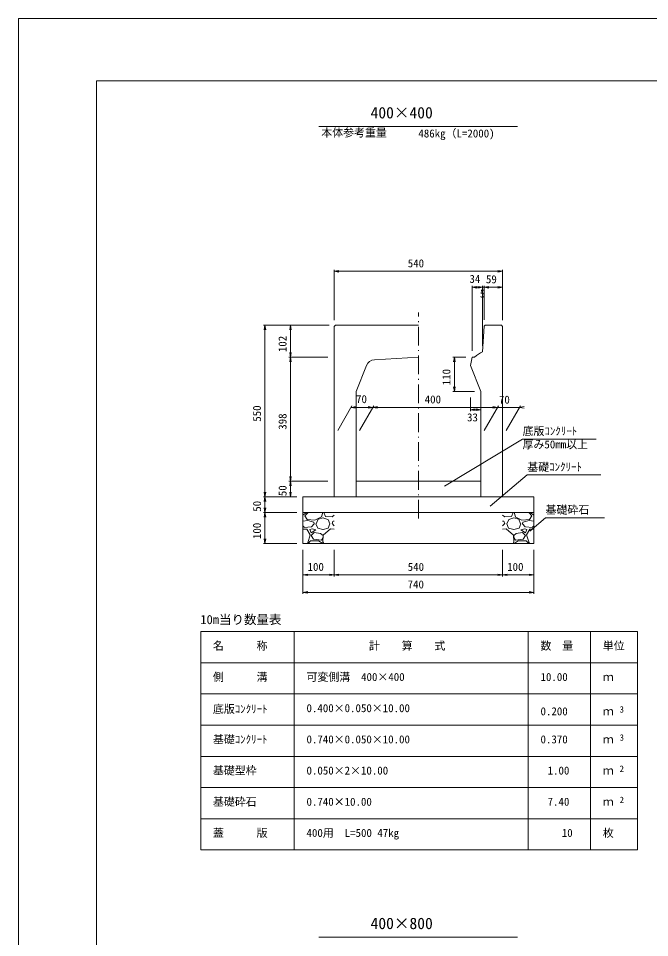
# Model space of a CAD drawing. Units: millimetres, scale not verified. Extents: x 0 to 84100, y 0 to 59400.
# Drawn here: x 0 to 20238, y 29929 to 59400 of the extents above; entities that cross this region are included whole.
import ezdxf
from ezdxf.enums import TextEntityAlignment as Align

# ---------------------------------------------------------------- set-up
doc = ezdxf.new("R2010")
doc.units = ezdxf.units.MM
doc.header["$LTSCALE"] = 100
doc.linetypes.add('DASHED_DOTTED', pattern=[9.25, 6, -1.5, 0.25, -1.5])
for name, color, linetype, lineweight in [('0_2', 7, 'Continuous', 9), ('D-STR-DIM', 7, 'Continuous', 18), ('D-STR-DIM（寸法）', 7, 'Continuous', 18), ('D-STR-HTXT（旗揚げ）', 4, 'Continuous', 18), ('D-STR-STRn（構造物）', 7, 'Continuous', 18), ('D-TTL(外枠）', 2, 'Continuous', 18), ('DEFPOINTS_3', 8, 'Continuous', 18), ('作図レイヤ', 1, 'Continuous', 18)]:
    doc.layers.add(name, color=color, linetype=linetype, lineweight=lineweight)
doc.layers.add('D-STR-TXT（文字）', color=7, linetype='Continuous')
doc.styles.add('ＭＳ ゴシック', font='')
doc.styles.get('ＭＳ ゴシック').set_extended_font_data('MS Gothic')

msp = doc.modelspace()

# ---------------------------------------------------------------- linework, layer by layer
at = {"layer": '0_2'}
for p, q in [((10125, 51293.1), (10275, 51318.1)), ((10275, 51268.1), (10125, 51293.1)), ((15375, 51318.1), (15525, 51293.1)), ((15525, 51293.1), (15375, 51268.1)), ((14545, 50779.8), (14695, 50804.8)), ((14695, 50754.8), (14545, 50779.8)), ((14735, 50804.8), (14885, 50779.8)), ((14885, 50779.8), (14735, 50754.8)), ((14933.3, 50779.8), (15083.3, 50804.8)), ((15083.3, 50754.8), (14933.3, 50779.8)), ((15375, 50804.8), (15525, 50779.8)), ((15525, 50779.8), (15375, 50754.8)), ((7879.4, 49410.3), (7904.4, 49560.3)), ((7904.4, 49560.3), (7929.4, 49410.3)), ((8698.5, 49410.3), (8723.5, 49560.3)), ((8723.5, 49560.3), (8748.5, 49410.3)), ((8723.5, 48540.3), (8698.5, 48690.3)), ((8748.5, 48690.3), (8723.5, 48540.3)), ((8698.5, 48390.3), (8723.5, 48540.3)), ((8723.5, 48540.3), (8748.5, 48390.3)), ((13952.8, 48390.3), (13977.8, 48540.3)), ((13977.8, 48540.3), (14002.8, 48390.3)), ((13977.8, 47440.3), (13952.8, 47590.3)), ((14002.8, 47590.3), (13977.8, 47440.3)), ((10666, 46929), (10816, 46954)), ((10816, 46904), (10666, 46929)), ((11216, 46954), (11366, 46929)), ((11366, 46929), (11216, 46904)), ((11366, 46929), (11516, 46954)), ((11516, 46904), (11366, 46929)), ((14494.1, 46855.3), (14644.1, 46880.3)), ((14675, 46880.3), (14825, 46855.3)), ((15216, 46954), (15366, 46929)), ((15366, 46929), (15216, 46904)), ((16066, 46929), (16216, 46954)), ((16216, 46904), (16066, 46929)), ((14644.1, 46830.3), (14494.1, 46855.3)), ((14825, 46855.3), (14675, 46830.3)), ((8723.5, 44560.3), (8698.5, 44710.3)), ((8698.5, 44410.3), (8723.5, 44560.3)), ((8748.5, 44710.3), (8723.5, 44560.3)), ((8723.5, 44560.3), (8748.5, 44410.3)), ((7904.4, 44060.3), (7879.4, 44210.3)), ((7929.4, 44210.3), (7904.4, 44060.3)), ((8723.5, 44060.3), (8698.5, 44210.3)), ((8748.5, 44210.3), (8723.5, 44060.3)), ((7879.4, 43910.3), (7904.4, 44060.3)), ((7904.4, 44060.3), (7929.4, 43910.3)), ((7904.4, 43560.3), (7879.4, 43710.3)), ((7929.4, 43710.3), (7904.4, 43560.3)), ((7879.4, 43410.3), (7904.4, 43560.3)), ((7904.4, 43560.3), (7929.4, 43410.3)), ((7904.4, 42560.3), (7879.4, 42710.3)), ((7929.4, 42710.3), (7904.4, 42560.3)), ((9125, 41560.3), (9275, 41585.3)), ((9275, 41535.3), (9125, 41560.3)), ((9975, 41585.3), (10125, 41560.3)), ((10125, 41560.3), (9975, 41535.3)), ((10125, 41560.3), (10275, 41585.3)), ((10275, 41535.3), (10125, 41560.3)), ((15375, 41585.3), (15525, 41560.3)), ((15525, 41560.3), (15375, 41535.3)), ((15525, 41560.3), (15675, 41585.3)), ((15675, 41535.3), (15525, 41560.3)), ((16375, 41585.3), (16525, 41560.3)), ((16525, 41560.3), (16375, 41535.3)), ((9125, 40998), (9275, 41023)), ((9275, 40973), (9125, 40998)), ((16375, 41023), (16525, 40998)), ((16525, 40998), (16375, 40973))]:
    msp.add_line(p, q, dxfattribs=at)
at = {"layer": '0_2', "lineweight": 18}
for p, q in [((10125, 51293.1), (10145, 51293.1)), ((15525, 51293.1), (15505, 51293.1)), ((14545, 50779.8), (14565, 50779.8)), ((14885, 50779.8), (14865, 50779.8)), ((14933.3, 50779.8), (14953.3, 50779.8)), ((15525, 50779.8), (15505, 50779.8)), ((7904.4, 49560.3), (7904.4, 49540.3)), ((8723.5, 49560.3), (8723.5, 49540.3)), ((8723.5, 48540.3), (8723.5, 48560.3)), ((8723.5, 48540.3), (8723.5, 48520.3)), ((13977.8, 48540.3), (13977.8, 48520.3)), ((13977.8, 47440.3), (13977.8, 47460.3)), ((10666, 46929), (10686, 46929)), ((11366, 46929), (11346, 46929)), ((11366, 46929), (11386, 46929)), ((15366, 46929), (15346, 46929)), ((16066, 46929), (16086, 46929)), ((14494.1, 46855.3), (14514.1, 46855.3)), ((14825, 46855.3), (14805, 46855.3)), ((8723.5, 44560.3), (8723.5, 44580.3)), ((8723.5, 44560.3), (8723.5, 44540.3)), ((7904.4, 44060.3), (7904.4, 44080.3)), ((7904.4, 44060.3), (7904.4, 44040.3)), ((8723.5, 44060.3), (8723.5, 44080.3)), ((7904.4, 43560.3), (7904.4, 43580.3)), ((7904.4, 43560.3), (7904.4, 43540.3)), ((7904.4, 42560.3), (7904.4, 42580.3)), ((9125, 41560.3), (9145, 41560.3)), ((10125, 41560.3), (10105, 41560.3)), ((10125, 41560.3), (10145, 41560.3)), ((15525, 41560.3), (15505, 41560.3)), ((15525, 41560.3), (15545, 41560.3)), ((16525, 41560.3), (16505, 41560.3)), ((9125, 40998), (9145, 40998)), ((16525, 40998), (16505, 40998))]:
    msp.add_line(p, q, dxfattribs=at)
at = {"layer": 'D-STR-DIM'}
for p, q in [((9125, 42360.3), (9125, 40948)), ((10125, 42360.3), (10125, 41510.3)), ((15525, 42360.3), (15525, 41510.3)), ((16525, 42360.3), (16525, 40948)), ((9145, 41560.3), (10105, 41560.3)), ((10145, 41560.3), (15505, 41560.3)), ((15545, 41560.3), (16505, 41560.3)), ((9145, 40998), (16505, 40998))]:
    msp.add_line(p, q, dxfattribs=at)
at = {"layer": 'D-STR-DIM（寸法）'}
for p, q in [((14545, 48740.3), (14545, 50829.8)), ((14565, 50779.8), (14865, 50779.8)), ((14885, 48906.5), (14885, 50829.8)), ((14933.3, 50779.8), (14885, 50779.8)), ((14933.3, 49730.4), (14933.3, 50829.8)), ((14953.3, 50779.8), (15505, 50779.8)), ((15525, 49720.3), (15525, 50829.8)), ((9965, 49560.3), (7854.4, 49560.3)), ((7904.4, 49540.3), (7904.4, 44080.3)), ((8723.5, 49540.3), (8723.5, 48560.3)), ((9925, 48540.3), (8673.5, 48540.3)), ((8723.5, 48520.3), (8723.5, 44580.3)), ((14345, 48540.3), (13927.8, 48540.3)), ((13977.8, 48520.3), (13977.8, 47460.3)), ((14625, 47440.3), (13927.8, 47440.3)), ((14494.1, 47240.3), (14494.1, 46805.3)), ((14825, 47240.3), (14825, 46805.3)), ((10236.8, 46185.7), (10694.8, 46979)), ((11346, 46929), (10686, 46929)), ((10936.8, 46185.7), (11394.8, 46979)), ((11386, 46929), (15346, 46929)), ((14936.8, 46185.7), (15394.8, 46979)), ((15366, 46929), (16066, 46929)), ((15636.8, 46185.7), (16094.8, 46979)), ((16086, 46929), (16106, 46929)), ((14514.1, 46855.3), (14805, 46855.3)), ((9925, 44560.3), (8673.5, 44560.3)), ((8723.5, 44080.3), (8723.5, 44540.3)), ((8925, 44060.3), (7854.4, 44060.3)), ((8925, 44060.3), (7854.4, 44060.3)), ((7904.4, 44040.3), (7904.4, 43580.3)), ((8925, 43560.3), (7854.4, 43560.3)), ((7904.4, 43540.3), (7904.4, 42580.3)), ((8925, 42560.3), (7854.4, 42560.3))]:
    msp.add_line(p, q, dxfattribs=at)
at = {"layer": 'D-STR-HTXT（旗揚げ）'}
for p, q in [((9628.8, 55938.6), (16007.1, 55938.6)), ((13662.1, 44406.4), (16165, 45913.2)), ((18524.8, 45913.2), (16165, 45913.2)), ((15125.8, 43762.2), (16317.5, 44763.5)), ((18677.3, 44763.5), (16317.5, 44763.5)), ((16392.8, 42963.2), (16901.2, 43389.3)), ((18787.5, 43389.3), (16901.2, 43389.3)), ((5845.2, 39739.5), (19845.2, 39739.5)), ((5845.2, 32739.5), (5845.2, 39739.5)), ((8845.2, 32739.5), (8845.2, 39739.5)), ((16345.2, 32739.5), (16345.2, 39739.5)), ((18345.2, 32739.5), (18345.2, 39739.5)), ((19845.2, 32739.5), (19845.2, 39739.5)), ((5845.2, 38739.5), (19845.2, 38739.5)), ((5845.2, 37739.5), (19845.2, 37739.5)), ((5845.2, 36739.5), (19845.2, 36739.5)), ((5845.2, 35739.5), (19845.2, 35739.5)), ((5845.2, 34739.5), (19845.2, 34739.5)), ((5845.2, 33739.5), (19845.2, 33739.5)), ((5845.2, 32739.5), (19845.2, 32739.5)), ((9628.8, 29946.9), (16007.1, 29946.9))]:
    msp.add_line(p, q, dxfattribs=at)
at = {"layer": 'D-STR-STRn（構造物）', "linetype": 'DASHED_DOTTED'}
msp.add_line((12825, 43364), (12825, 49975.8), dxfattribs=at)
at = {"layer": 'D-STR-STRn（構造物）'}
for p, q in [((10825, 44560.3), (14825, 44560.3)), ((9125, 44060.3), (16525, 44060.3)), ((9125, 44060.3), (9125, 42560.3)), ((16525, 44060.3), (16525, 42560.3)), ((9125, 43560.3), (16525, 43560.3)), ((9125, 43473.3), (9237.6, 43560.3)), ((9186.8, 43449.9), (9286.1, 43560.3)), ((9258.7, 43329.3), (9188.7, 43449.3)), ((9506.1, 43311.9), (9256.1, 43331.9)), ((9717.3, 43419.1), (9507.3, 43309.1)), ((9546.5, 43199.8), (9606.5, 43339.8)), ((9606.9, 43339.8), (9766.9, 43389.8)), ((9757.1, 43559.8), (9717.1, 43419.8)), ((9766.4, 43389.8), (9926.4, 43329.8)), ((9791.2, 43560.3), (9845.1, 43432.2)), ((9846.2, 43429.3), (10056.2, 43419.3)), ((9926.9, 43329.6), (9986.9, 43199.6)), ((10056.8, 43420.6), (10125, 43473.3)), ((15593.2, 43420.6), (15525, 43473.3)), ((15803.9, 43429.3), (15593.9, 43419.3)), ((15723.1, 43329.6), (15663.1, 43199.6)), ((15883.6, 43389.8), (15723.6, 43329.8)), ((15858.9, 43560.3), (15804.9, 43432.2)), ((16043.2, 43339.8), (15883.2, 43389.8)), ((15893, 43559.8), (15933, 43419.8)), ((15932.8, 43419.1), (16142.8, 43309.1)), ((16103.5, 43199.8), (16043.5, 43339.8)), ((16143.9, 43311.9), (16393.9, 43331.9)), ((16463.3, 43449.9), (16363.9, 43560.3)), ((16391.3, 43329.3), (16461.3, 43449.3)), ((16525, 43473.3), (16412.4, 43560.3)), ((9277.6, 43298.7), (9125, 43282.6)), ((9166.5, 43083.1), (9125, 43128.3)), ((9247.1, 43018.8), (9125, 43029)), ((9396.1, 43100.5), (9166.1, 43080.5)), ((9476.4, 43250.4), (9276.4, 43300.4)), ((9416.6, 43039.5), (9346.6, 43009.5)), ((9486.8, 43199.9), (9396.8, 43099.9)), ((9537.1, 43000), (9417.1, 43040)), ((9486.9, 43199.2), (9476.9, 43249.2)), ((9535.9, 43200.1), (9595.9, 43060.1)), ((9596, 43059.1), (9766, 43009.1)), ((9767.3, 43009.3), (9937.3, 43059.3)), ((10007, 43039.8), (9777, 42829.8)), ((9936.5, 43060.3), (9986.5, 43200.3)), ((10125, 43029), (10007.1, 43038.8)), ((10125, 43128.3), (10056.5, 43203.1)), ((10056.6, 43200.1), (10086.6, 43280.1)), ((10125, 43282.6), (10087.6, 43278.7)), ((15525, 43282.6), (15562.4, 43278.7)), ((15525, 43128.3), (15593.6, 43203.1)), ((15525, 43029), (15643, 43038.8)), ((15593.5, 43200.1), (15563.5, 43280.1)), ((15643.1, 43039.8), (15873.1, 42829.8)), ((15713.6, 43060.3), (15663.6, 43200.3)), ((15882.7, 43009.3), (15712.7, 43059.3)), ((16054.1, 43059.1), (15884.1, 43009.1)), ((16114.2, 43200.1), (16054.2, 43060.1)), ((16113, 43000), (16233, 43040)), ((16163.2, 43199.2), (16173.2, 43249.2)), ((16163.3, 43199.9), (16253.3, 43099.9)), ((16173.7, 43250.4), (16373.7, 43300.4)), ((16233.4, 43039.5), (16303.4, 43009.5)), ((16254, 43100.5), (16484, 43080.5)), ((16372.4, 43298.7), (16525, 43282.6)), ((16403, 43018.8), (16525, 43029)), ((16483.6, 43083.1), (16525, 43128.3)), ((9359, 42840.4), (9249, 43020.4)), ((9276.9, 42589.5), (9356.9, 42839.5)), ((9346.4, 43009.9), (9386.4, 42909.9)), ((9386.4, 42910.1), (9536.4, 43000.1)), ((9386.4, 42820.2), (9466.4, 42700.2)), ((9486.7, 42919.8), (9386.7, 42819.8)), ((9687.9, 42890.4), (9487.9, 42920.4)), ((9768.9, 42817.8), (9688.9, 42887.8)), ((9717.1, 42670), (9767.1, 42760)), ((9776.3, 42830.4), (9766.3, 42620.4)), ((9766.8, 42759.9), (9766.8, 42819.9)), ((15873.8, 42830.4), (15883.8, 42620.4)), ((15881.2, 42817.8), (15961.2, 42887.8)), ((15933, 42670), (15883, 42760)), ((15883.3, 42759.9), (15883.3, 42819.9)), ((15962.1, 42890.4), (16162.1, 42920.4)), ((16263.6, 42910.1), (16113.6, 43000.1)), ((16163.3, 42919.8), (16263.3, 42819.8)), ((16263.6, 42820.2), (16183.6, 42700.2)), ((16303.7, 43009.9), (16263.7, 42909.9)), ((16291.1, 42840.4), (16401.1, 43020.4)), ((16373.2, 42589.5), (16293.2, 42839.5)), ((9125, 42560.3), (16525, 42560.3)), ((9237.6, 42560.3), (9276.8, 42590.6)), ((9286.1, 42560.3), (9366.8, 42649.9)), ((9366.8, 42649.9), (9626.8, 42649.9)), ((9467.1, 42699.4), (9717.1, 42669.4)), ((9626.5, 42652.2), (9756.5, 42562.2)), ((9765.1, 42622.2), (9791.2, 42560.3)), ((15884.9, 42622.2), (15858.9, 42560.3)), ((16023.6, 42652.2), (15893.6, 42562.2)), ((16183, 42699.4), (15933, 42669.4)), ((16283.3, 42649.9), (16023.3, 42649.9)), ((16363.9, 42560.3), (16283.3, 42649.9)), ((16412.4, 42560.3), (16373.2, 42590.6))]:
    msp.add_line(p, q, dxfattribs=at)
at = {"layer": 'D-TTL(外枠）'}
for p, q in [((2500, 57400), (82000, 57400)), ((2500, 2000), (2500, 57400))]:
    msp.add_line(p, q, dxfattribs=at)
at = {"layer": 'DEFPOINTS_3'}
for p, q in [((0, 0), (0, 59400)), ((0, 59400), (84100, 59400))]:
    msp.add_line(p, q, dxfattribs=at)
at = {"layer": '作図レイヤ', "color": 7}
for p, q in [((10125, 49720.3), (10125, 51343.1)), ((10145, 51293.1), (15505, 51293.1)), ((15525, 49720.3), (15525, 51343.1))]:
    msp.add_line(p, q, dxfattribs=at)
at = {"layer": '作図レイヤ'}
for p, q in [((10165, 49560.3), (10125, 49520.3)), ((10125, 49520.3), (10125, 44060.3)), ((12825, 49560.3), (10165, 49560.3)), ((14933.3, 49530.4), (14885, 48706.5)), ((14933.3, 49530.4), (14965, 49560.3)), ((14965, 49560.3), (15485, 49560.3)), ((15485, 49560.3), (15525, 49520.3)), ((15525, 49520.3), (15525, 44060.3)), ((12825, 48540.3), (11416.6, 48455.8)), ((14494.1, 48267.8), (14545, 48540.3)), ((14545, 48540.3), (14625, 48540.3)), ((11156, 48267.8), (10825, 47440.3)), ((14494.1, 48267.8), (14825, 47440.3)), ((10825, 47440.3), (10825, 44060.3)), ((14825, 47440.3), (14825, 44060.3)), ((10825, 44060.3), (10125, 44060.3)), ((15525, 44060.3), (14825, 44060.3))]:
    msp.add_line(p, q, dxfattribs=at)
for centre, radius, start, end in [((15177.8, 47962), 800, 111.465, 133.704), ((11434.6, 48156.3), 300, 93.43363, 158.19859)]:
    msp.add_arc(centre, radius, start, end, dxfattribs=at)

# ---------------------------------------------------------------- texts
at = {"layer": 'D-STR-DIM', "style": 'ＭＳ ゴシック'}
for s, p in [('100', (9270.6, 41610.3)), ('540', (12483, 41610.3)), ('100', (15670.6, 41610.3)), ('740', (12478.6, 41048))]:
    msp.add_text(s, height=256.6, dxfattribs=at).set_placement(p, align=Align.BOTTOM_LEFT)
at = {"layer": 'D-STR-DIM（寸法）', "style": 'ＭＳ ゴシック'}
for s, p in [('34', (14462.2, 50842.9)), ('59', (14990.2, 50830.9)), ('5', (14794.9, 50371.6)), ('70', (10826.6, 46987.3)), ('400', (13026.6, 46979)), ('70', (15406.7, 46971)), ('33', (14384.3, 46403.9))]:
    msp.add_text(s, height=256.6, dxfattribs=at).set_placement(p, align=Align.BOTTOM_LEFT)
for s, p in [('102', (8673.5, 48699.4)), ('110', (13927.8, 47635.9)), ('550', (7854.4, 46468.3)), ('398', (8673.5, 46211)), ('50', (8675.3, 44082)), ('50', (7856, 43582)), ('100', (7854.4, 42705.9))]:
    msp.add_text(s, height=256.6, rotation=90, dxfattribs=at).set_placement(p, align=Align.BOTTOM_LEFT)
at = {"layer": 'D-STR-TXT（文字）', "style": 'ＭＳ ゴシック'}
for s, height, p in [('400×400', 366.6, (11291.4, 56083.5)), ('本体参考重量', 256.6, (9711.9, 55531.9)), ('486kg（L=2000)', 256.6, (12823.8, 55505.6)), ('底版ｺﾝｸﾘｰﾄ', 256.6, (16165, 45963.2)), ('厚み50mm以上', 256.6, (16165, 45536)), ('基礎ｺﾝｸﾘｰﾄ', 256.6, (16317.5, 44813.5)), ('基礎砕石', 256.6, (16901.2, 43439.3)), ('10m当り数量表', 293.3, (5834.2, 39892.1)), ('名\u3000\u3000\u3000称', 256.6, (6237.4, 39079.9)), ('計\u3000\u3000算\u3000\u3000式', 256.6, (11238.2, 39079.9)), ('数\u3000量', 256.6, (16737.4, 39079.9)), ('単位', 256.6, (18737.4, 39079.9)), ('側\u3000\u3000\u3000溝', 256.6, (6237.4, 38079.9)), ('可変側溝\u3000400×400', 256.6, (9237.4, 38079.9)), ('10.00', 256.6, (16740.1, 38079.9)), ('ｍ', 256.6, (18737.4, 38079.9)), ('底版ｺﾝｸﾘｰﾄ', 256.6, (6237.4, 37053.3)), ('0.400×0.050×10.00', 256.6, (9237.4, 37079.9)), ('0.200', 256.6, (16740.1, 36979.9)), ('ｍ', 256.6, (18737.4, 36979.9)), ('3', 205.3, (19277.6, 37080.3)), ('基礎ｺﾝｸﾘｰﾄ', 256.6, (6237.4, 36079.9)), ('0.740×0.050×10.00', 256.6, (9237.4, 36079.9)), ('0.370', 256.6, (16740.1, 36079.9)), ('ｍ', 256.6, (18737.4, 36079.9)), ('3', 205.3, (19277.6, 36180.3)), ('基礎型枠', 256.6, (6237.4, 35079.9)), ('0.050×2×10.00', 256.6, (9237.4, 35079.9)), ('1.00', 256.6, (16967.5, 35079.9)), ('2', 205.3, (19277.6, 35180.3)), ('ｍ', 256.6, (18737.4, 35079.9)), ('基礎砕石', 256.6, (6237.4, 34079.9)), ('0.740×10.00', 256.6, (9237.4, 34079.9)), ('7.40', 256.6, (16967.5, 34079.9)), ('ｍ', 256.6, (18737.4, 34079.9)), ('2', 205.3, (19277.6, 34180.3)), ('蓋\u3000\u3000\u3000版', 256.6, (6237.4, 33079.9)), ('400用\u3000L=500 47kg', 256.6, (9237.4, 33079.9)), ('10', 256.6, (17422.4, 33079.9)), ('枚', 256.6, (18737.4, 33079.9)), ('400×800', 366.6, (11291.4, 30091.8))]:
    msp.add_text(s, height=height, dxfattribs=at).set_placement(p, align=Align.BOTTOM_LEFT)
at = {"layer": '作図レイヤ', "color": 7, "style": 'ＭＳ ゴシック'}
msp.add_text('540', height=256.6, dxfattribs=at).set_placement((12483, 51343.1), align=Align.BOTTOM_LEFT)

doc.saveas('drawing.dxf')
